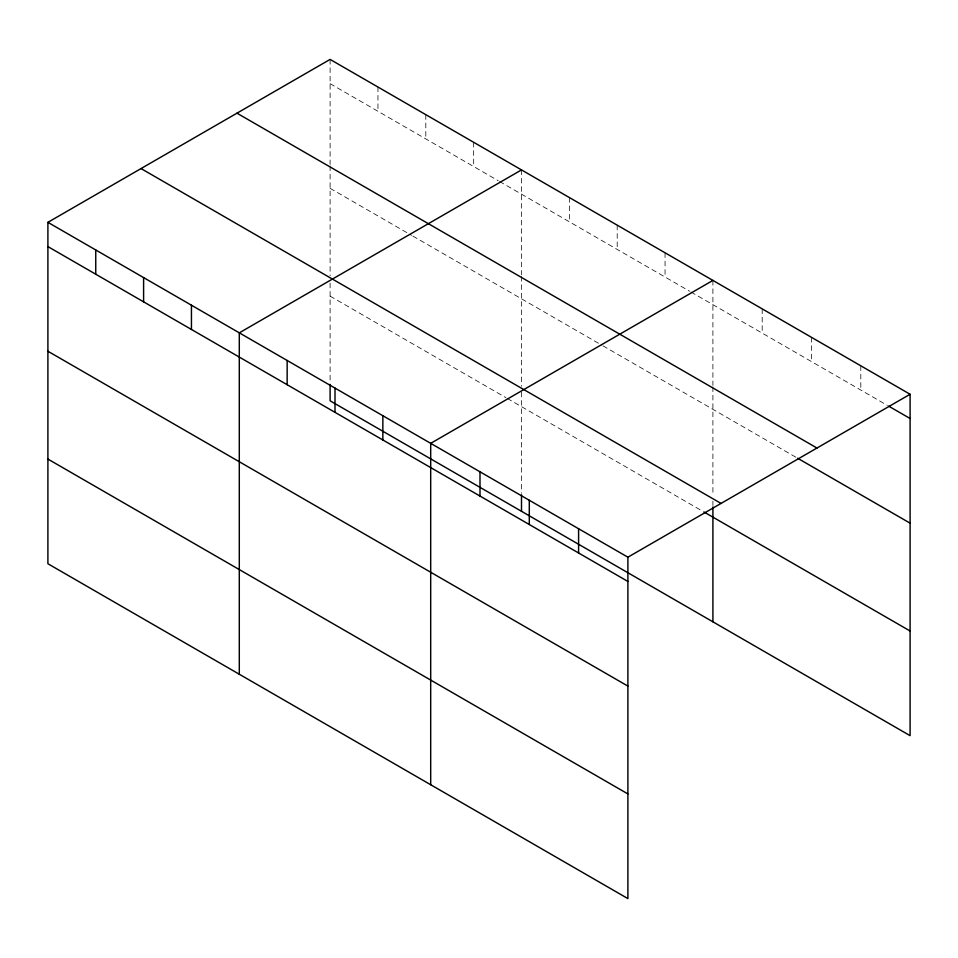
<?xml version="1.0" encoding="UTF-8"?>
<svg xmlns="http://www.w3.org/2000/svg" width="958" height="958" viewBox="0 0 958 958"><rect width="100%" height="100%" fill="white"/><g stroke="black" fill="none" stroke-linecap="round" stroke-linejoin="round"><path stroke-width="0.72" stroke-dasharray="4.79 3.59" d="M330.103 83.657L498.22 180.715M499.513 181.469L689.628 291.22M690.922 291.974L887.347 405.378M330.103 188.319L411.581 235.357M412.874 236.099L601.684 345.108M602.977 345.85L796.337 457.493M330.103 296.142L505.98 397.69M507.273 398.432L702.561 511.177M860.799 365.8L860.799 390.05M811.498 337.348L811.498 361.585M762.197 308.883L762.197 333.121M712.908 280.419L712.908 385.403M712.908 386.888L712.908 495.298M712.908 501.118L712.908 505.489M665.056 252.792L665.056 277.042M617.203 225.166L617.203 249.415M569.351 197.54L569.351 221.789M521.499 169.913L521.499 274.898M521.499 276.395L521.499 386.242M521.499 392.073L521.499 493.358M473.659 142.287L473.659 166.536M425.807 114.661L425.807 138.91M377.955 87.034L377.955 111.284M330.103 59.408L330.103 164.393M330.103 165.89L330.103 275.748M330.103 283.029L330.103 382.865"/><path stroke-width="1.44" d="M47.9 222.34L627.897 557.197L627.897 898.592L47.9 563.735L47.9 222.34L330.103 59.408L910.1 394.265L910.1 735.66L330.103 400.803L330.103 384.362M521.499 169.913L239.296 332.845L239.296 674.24M712.908 280.419L430.693 443.35L430.693 784.734M627.897 557.197L910.1 394.265M888.605 406.108L910.1 418.514M236.973 113.176L816.97 448.033M797.595 458.223L910.1 523.176M141.03 168.572L721.027 503.429M703.855 511.919L910.1 630.999M47.9 246.589L627.897 581.446M47.9 351.239L627.897 686.096M47.9 459.074L627.897 793.931M712.908 506.95L712.908 621.802M578.596 528.732L578.596 552.982M529.295 500.268L529.295 524.517M521.499 494.855L521.499 511.309M479.994 471.815L479.994 496.052M382.853 415.724L382.853 439.962M335.001 388.098L335.001 412.335M287.149 360.471L287.149 384.709M191.444 305.219L191.444 329.468M143.604 277.592L143.604 301.842M95.752 249.966L95.752 274.216"/></g></svg>
